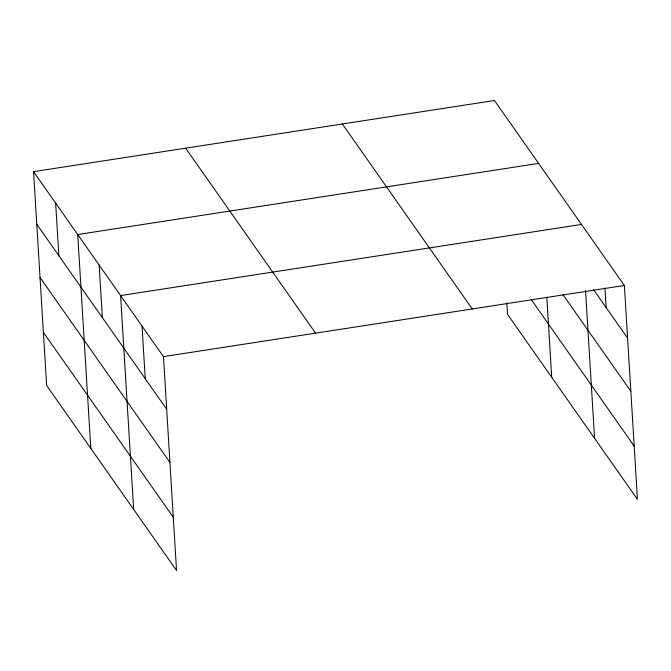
<?xml version="1.0" encoding="UTF-8"?>
<svg xmlns="http://www.w3.org/2000/svg" width="671" height="671" viewBox="0 0 671 671"><rect width="100%" height="100%" fill="white"/><g stroke="black" fill="none" stroke-linecap="round" stroke-linejoin="round"><path stroke-width="1.01" d="M33.55 171.65L163.464 356.62L176.54 570.493L46.635 385.523L33.55 171.65L494.46 100.507L624.365 285.477L637.45 499.35L507.536 314.38L506.84 302.906M538.628 163.397L77.719 234.54L90.803 448.413M581.497 224.433L120.587 295.575L133.672 509.457M163.464 356.62L624.365 285.477M593.65 289.755L627.586 338.075M562.961 294.653L630.841 391.294M531.147 299.4L634.196 446.131M342.361 123.984L472.267 308.954M185.649 148.174L315.563 333.143M36.771 224.248L166.676 409.218M40.025 277.467L169.931 462.436M43.38 332.304L173.286 517.274M604.948 287.96L606.148 307.553M585.548 290.602L594.581 438.314M546.806 297.152L551.705 377.27M142.026 326.098L145.246 378.696M99.157 265.062L102.369 317.66M55.634 203.095L58.855 255.693"/></g></svg>
